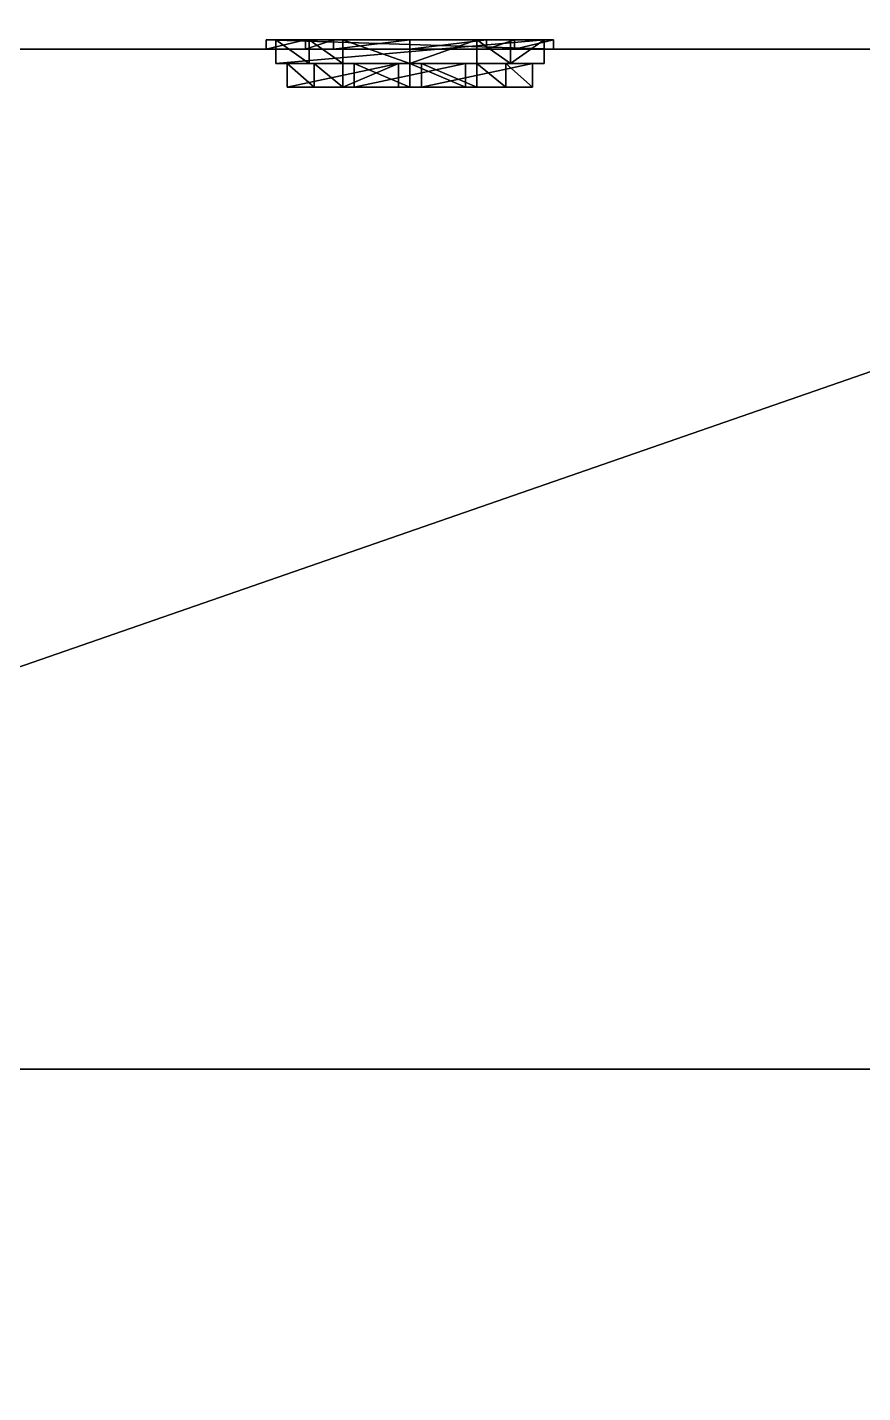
# Model space of a CAD drawing. Header units: metres. Extents: x -124 to 108, y 0 to 201.
# Drawn here: x 31.827 to 33.762, y 5.233 to 8.395 of the extents above; entities that cross this region are included whole.
import ezdxf

# ---------------------------------------------------------------- set-up
doc = ezdxf.new("R2010")
doc.units = ezdxf.units.M
doc.layers.get('0').update_dxf_attribs({"true_color": 0xff5454})

# ---------------------------------------------------------------- blocks, each defined once
blk = doc.blocks.new('window_i')
for p, q in [((0.3326, 1.5005, 0.0217), (0.1553, 1.3478, 0.0217)), ((0.3326, 1.5005), (0.1553, 1.3478)), ((0.5099, 1.3478, 0.0217), (0.3326, 1.5005, 0.0217)), ((0.5099, 1.3478), (0.3326, 1.5005)), ((0.3326, 1.5005), (0.3326, 1.5005, 0.0217)), ((0.1773, 1.3377, 0.0217), (0.3326, 1.4714, 0.0217)), ((0.1773, 1.3377, -0.0332), (0.3326, 1.4714, -0.0332)), ((0.3326, 1.4714, 0.0217), (0.4879, 1.3377, 0.0217)), ((0.3326, 1.4714, 0.0217), (0.3326, 1.4714, -0.0332)), ((0.3326, 1.4714, -0.0332), (0.4879, 1.3377, -0.0332)), ((0.3326, 1.4364, -0.0881), (0.2038, 1.3256, -0.0881)), ((0.3326, 1.4364, -0.0332), (0.2038, 1.3256, -0.0332)), ((0.4614, 1.3256, -0.0332), (0.3326, 1.4364, -0.0332)), ((0.3326, 1.4364, -0.0332), (0.3326, 1.4364, -0.0881)), ((0.4614, 1.3256, -0.0881), (0.3326, 1.4364, -0.0881)), ((0.1553, 1.3478, 0.0217), (0.1553, 1.1242, 0.0217)), ((0.1553, 1.3478), (0.1553, 1.1242)), ((0.1553, 1.3478), (0.1553, 1.3478, 0.0217)), ((0.1773, 1.3377, 0.0217), (0.1773, 1.1022, 0.0217)), ((0.1773, 1.3377, 0.0217), (0.1773, 1.3377, -0.0332)), ((0.1773, 1.3377, -0.0332), (0.1773, 1.1022, -0.0332)), ((0.4879, 1.1022, 0.0217), (0.4879, 1.3377, 0.0217)), ((0.4879, 1.3377, 0.0217), (0.4879, 1.3377, -0.0332)), ((0.4879, 1.1022, -0.0332), (0.4879, 1.3377, -0.0332)), ((0.5099, 1.1242, 0.0217), (0.5099, 1.3478, 0.0217)), ((0.5099, 1.1242), (0.5099, 1.3478)), ((0.5099, 1.3478), (0.5099, 1.3478, 0.0217)), ((0.2038, 1.3256, -0.0881), (0.2038, 1.1287, -0.0881)), ((0.2038, 1.3256, -0.0332), (0.2038, 1.1287, -0.0332)), ((0.2038, 1.3256, -0.0332), (0.2038, 1.3256, -0.0881)), ((0.4614, 1.3256, -0.0332), (0.4614, 1.3256, -0.0881)), ((0.4614, 1.1287, -0.0332), (0.4614, 1.3256, -0.0332)), ((0.4614, 1.1287, -0.0881), (0.4614, 1.3256, -0.0881)), ((0.0905, 1.1242), (0, 1.0337)), ((0.0905, 1.1242, 0.0217), (0, 1.0337, 0.0217)), ((0.0905, 1.1242), (0.0905, 1.1242, 0.0217)), ((0.1553, 1.1242), (0.0905, 1.1242)), ((0.1553, 1.1242, 0.0217), (0.0905, 1.1242, 0.0217)), ((0.1553, 1.1242), (0.1553, 1.1242, 0.0217)), ((0.2038, 1.1287, -0.0332), (0.4614, 1.1287, -0.0332)), ((0.2038, 1.1287, -0.0881), (0.4614, 1.1287, -0.0881)), ((0.2038, 1.1287, -0.0332), (0.2038, 1.1287, -0.0881)), ((0.4614, 1.1287, -0.0332), (0.4614, 1.1287, -0.0881)), ((0.5747, 1.1242, 0.0217), (0.5099, 1.1242, 0.0217)), ((0.5099, 1.1242), (0.5099, 1.1242, 0.0217)), ((0.5747, 1.1242), (0.5099, 1.1242)), ((0.6652, 1.0337, 0.0217), (0.5747, 1.1242, 0.0217)), ((0.5747, 1.1242), (0.5747, 1.1242, 0.0217)), ((0.6652, 1.0337), (0.5747, 1.1242)), ((0.0997, 1.1022, 0.0217), (0.022, 1.0246, 0.0217)), ((0.0997, 1.1022, -0.0332), (0.022, 1.0246, -0.0332)), ((0.1106, 1.0757, -0.0881), (0.0485, 1.0136, -0.0881)), ((0.1106, 1.0757, -0.0332), (0.0485, 1.0136, -0.0332)), ((0.1773, 1.1022, 0.0217), (0.0997, 1.1022, 0.0217)), ((0.1773, 1.1022, -0.0332), (0.0997, 1.1022, -0.0332)), ((0.0997, 1.1022, 0.0217), (0.0997, 1.1022, -0.0332)), ((0.1773, 1.0757, -0.0332), (0.1106, 1.0757, -0.0332)), ((0.1106, 1.0757, -0.0332), (0.1106, 1.0757, -0.0881)), ((0.1773, 1.0757, -0.0881), (0.1106, 1.0757, -0.0881)), ((0.1773, 1.1022, 0.0217), (0.1773, 1.1022, -0.0332)), ((0.1773, 1.0757, -0.0332), (0.1773, 1.0757, -0.0881)), ((0.3061, 1.0757, -0.0881), (0.1773, 1.0757, -0.0881)), ((0.3061, 1.0757, -0.0332), (0.1773, 1.0757, -0.0332)), ((0.3061, 0.1236, -0.0881), (0.3061, 1.0757, -0.0881)), ((0.3061, 1.0757, -0.0332), (0.3061, 1.0757, -0.0881)), ((0.3061, 0.1236, -0.0332), (0.3061, 1.0757, -0.0332)), ((0.3591, 1.0757, -0.0881), (0.3591, 0.1236, -0.0881)), ((0.3591, 1.0757, -0.0332), (0.3591, 1.0757, -0.0881)), ((0.4879, 1.0757, -0.0881), (0.3591, 1.0757, -0.0881)), ((0.4879, 1.0757, -0.0332), (0.3591, 1.0757, -0.0332)), ((0.5656, 1.1022, 0.0217), (0.4879, 1.1022, 0.0217)), ((0.4879, 1.1022, 0.0217), (0.4879, 1.1022, -0.0332)), ((0.5656, 1.1022, -0.0332), (0.4879, 1.1022, -0.0332)), ((0.5546, 1.0757, -0.0881), (0.4879, 1.0757, -0.0881)), ((0.4879, 1.0757, -0.0332), (0.4879, 1.0757, -0.0881)), ((0.5546, 1.0757, -0.0332), (0.4879, 1.0757, -0.0332)), ((0.6167, 1.0136, -0.0332), (0.5546, 1.0757, -0.0332)), ((0.5546, 1.0757, -0.0332), (0.5546, 1.0757, -0.0881)), ((0.6167, 1.0136, -0.0881), (0.5546, 1.0757, -0.0881)), ((0.5656, 1.1022, 0.0217), (0.6432, 1.0246, 0.0217)), ((0.5656, 1.1022, 0.0217), (0.5656, 1.1022, -0.0332)), ((0.5656, 1.1022, -0.0332), (0.6432, 1.0246, -0.0332)), ((0, 1.0337), (0, 1.0337, 0.0217)), ((0, 1.0337, 0.0217), (0, 0, 0.0217)), ((0, 1.0337), (0, 0)), ((0.022, 1.0246, 0.0217), (0.022, 0.0971, 0.0217)), ((0.022, 1.0246, 0.0217), (0.022, 1.0246, -0.0332)), ((0.022, 1.0246, -0.0332), (0.022, 0.0971, -0.0332)), ((0.0485, 1.0136, -0.0881), (0.0485, 0.1236, -0.0881)), ((0.0485, 1.0136, -0.0332), (0.0485, 1.0136, -0.0881)), ((0.0485, 1.0136, -0.0332), (0.0485, 0.1236, -0.0332)), ((0.6167, 1.0136, -0.0332), (0.6167, 1.0136, -0.0881)), ((0.6167, 0.1236, -0.0332), (0.6167, 1.0136, -0.0332)), ((0.6167, 0.1236, -0.0881), (0.6167, 1.0136, -0.0881)), ((0.6432, 0.0971, 0.0217), (0.6432, 1.0246, 0.0217)), ((0.6432, 1.0246, 0.0217), (0.6432, 1.0246, -0.0332)), ((0.6432, 0.0971, -0.0332), (0.6432, 1.0246, -0.0332)), ((0.6652, 0, 0.0217), (0.6652, 1.0337, 0.0217)), ((0.6652, 0), (0.6652, 1.0337)), ((0.6652, 1.0337), (0.6652, 1.0337, 0.0217)), ((0.022, 0.0971, 0.0217), (0.6432, 0.0971, 0.0217)), ((0.022, 0.0971, 0.0217), (0.022, 0.0971, -0.0332)), ((0.022, 0.0971, -0.0332), (0.6432, 0.0971, -0.0332)), ((0.0485, 0.1236, -0.0881), (0.3061, 0.1236, -0.0881)), ((0.0485, 0.1236, -0.0332), (0.3061, 0.1236, -0.0332)), ((0.0485, 0.1236, -0.0332), (0.0485, 0.1236, -0.0881)), ((0.3061, 0.1236, -0.0332), (0.3061, 0.1236, -0.0881)), ((0.3591, 0.1236, -0.0332), (0.3591, 0.1236, -0.0881)), ((0.3591, 0.1236, -0.0881), (0.6167, 0.1236, -0.0881)), ((0.3591, 0.1236, -0.0332), (0.6167, 0.1236, -0.0332)), ((0.6167, 0.1236, -0.0332), (0.6167, 0.1236, -0.0881)), ((0.6432, 0.0971, 0.0217), (0.6432, 0.0971, -0.0332)), ((0, 0, 0.0217), (0.6652, 0, 0.0217)), ((0, 0), (0, 0, 0.0217)), ((0, 0), (0.6652, 0)), ((0.6652, 0), (0.6652, 0, 0.0217))]:
    blk.add_line(p, q)
at = {"color": 29, "true_color": 0x423123}
blk.add_line((0.3591, 1.0757, -0.0332), (0.3591, 0.1236, -0.0332), dxfattribs=at)
at = {"color": 45, "true_color": 0xaa8f5f}
mesh = blk.add_polyface(dxfattribs=at)
corners = [(0, 0, 0.0217), (0.022, 0.0971, 0.0217), (0, 1.0337, 0.0217), (0.6652, 0, 0.0217), (0.6432, 0.0971, 0.0217), (0.6432, 1.0246, 0.0217), (0.4879, 1.1022, 0.0217), (0.5099, 1.1242, 0.0217), (0.4879, 1.3377, 0.0217), (0.5656, 1.1022, 0.0217), (0.5747, 1.1242, 0.0217), (0.6652, 1.0337, 0.0217), (0.022, 1.0246, 0.0217), (0.0905, 1.1242, 0.0217), (0.0997, 1.1022, 0.0217), (0.1553, 1.1242, 0.0217), (0.1773, 1.1022, 0.0217), (0.1553, 1.3478, 0.0217), (0.1773, 1.3377, 0.0217), (0.3326, 1.5005, 0.0217), (0.3326, 1.4714, 0.0217), (0.5099, 1.3478, 0.0217)]
mesh.append_faces([[corners[k] for k in face] for face in [(0, 1, 2), (1, 3, 4), (4, 3, 5), (6, 7, 8), (7, 9, 10), (10, 5, 11), (11, 5, 3), (2, 12, 13), (12, 2, 1), (13, 14, 15), (15, 16, 17), (17, 18, 19), (19, 8, 21), (21, 8, 7)]], dxfattribs={"vtx0": -1, "vtx1": -1, "color": 45})
mesh.append_faces([[corners[k] for k in face] for face in [(1, 0, 3), (7, 6, 9), (10, 9, 5), (13, 12, 14), (15, 14, 16), (17, 16, 18), (19, 18, 20), (19, 20, 8)]], dxfattribs={"vtx0": -1, "vtx2": -1, "color": 45})
mesh = blk.add_polyface(dxfattribs=at)
corners = [(0.1553, 1.3478, 0.0217), (0.3326, 1.5005), (0.1553, 1.3478), (0.3326, 1.5005, 0.0217)]
mesh.append_faces([[corners[k] for k in face] for face in [(0, 1, 2), (1, 0, 3)]], dxfattribs={"vtx0": -1, "color": 45})
mesh = blk.add_polyface(dxfattribs=at)
corners = [(0.3326, 1.5005, 0.0217), (0.5099, 1.3478), (0.3326, 1.5005), (0.5099, 1.3478, 0.0217)]
mesh.append_faces([[corners[k] for k in face] for face in [(0, 1, 2), (1, 0, 3)]], dxfattribs={"vtx0": -1, "color": 45})
at = {"color": 29, "true_color": 0x423123}
mesh = blk.add_polyface(dxfattribs=at)
corners = [(0.0485, 1.0136, -0.0332), (0.0997, 1.1022, -0.0332), (0.022, 1.0246, -0.0332), (0.1106, 1.0757, -0.0332), (0.1773, 1.1022, -0.0332), (0.1773, 1.0757, -0.0332), (0.3061, 1.0757, -0.0332), (0.2038, 1.1287, -0.0332), (0.1773, 1.3377, -0.0332), (0.4614, 1.1287, -0.0332), (0.3591, 1.0757, -0.0332), (0.3591, 0.1236, -0.0332), (0.4879, 1.0757, -0.0332), (0.4614, 1.3256, -0.0332), (0.022, 0.0971, -0.0332), (0.0485, 0.1236, -0.0332), (0.6432, 0.0971, -0.0332), (0.3061, 0.1236, -0.0332), (0.6167, 0.1236, -0.0332), (0.6167, 1.0136, -0.0332), (0.5546, 1.0757, -0.0332), (0.4879, 1.1022, -0.0332), (0.5656, 1.1022, -0.0332), (0.6432, 1.0246, -0.0332), (0.2038, 1.3256, -0.0332), (0.3326, 1.4714, -0.0332), (0.3326, 1.4364, -0.0332), (0.4879, 1.3377, -0.0332)]
mesh.append_faces([[corners[k] for k in face] for face in [(1, 3, 4), (4, 7, 8), (7, 6, 9), (10, 6, 11), (9, 12, 13), (14, 15, 2), (15, 16, 17), (17, 11, 6), (11, 16, 18), (18, 16, 19), (20, 21, 12), (21, 20, 22), (22, 19, 23), (23, 19, 16), (8, 24, 25), (24, 8, 7), (25, 13, 27), (27, 12, 21)]], dxfattribs={"vtx0": -1, "vtx1": -1, "color": 29})
mesh.append_faces([[corners[k] for k in face] for face in [(4, 6, 7), (9, 6, 10), (17, 16, 11), (27, 13, 12)]], dxfattribs={"vtx0": -1, "vtx1": -1, "vtx2": -1, "color": 29})
mesh.append_faces([[corners[k] for k in face] for face in [(0, 1, 2), (1, 0, 3), (4, 3, 5), (4, 5, 6), (9, 10, 12), (15, 14, 16), (2, 15, 0), (22, 20, 19), (25, 24, 26), (25, 26, 13)]], dxfattribs={"vtx0": -1, "vtx2": -1, "color": 29})
at = {"color": 45, "true_color": 0xaa8f5f}
mesh = blk.add_polyface(dxfattribs=at)
corners = [(0.3326, 1.4714, -0.0332), (0.1773, 1.3377, 0.0217), (0.1773, 1.3377, -0.0332), (0.3326, 1.4714, 0.0217)]
mesh.append_faces([[corners[k] for k in face] for face in [(0, 1, 2), (1, 0, 3)]], dxfattribs={"vtx0": -1, "color": 45})
mesh = blk.add_polyface(dxfattribs=at)
corners = [(0.4879, 1.3377, 0.0217), (0.3326, 1.4714, -0.0332), (0.4879, 1.3377, -0.0332), (0.3326, 1.4714, 0.0217)]
mesh.append_faces([[corners[k] for k in face] for face in [(0, 1, 2), (1, 0, 3)]], dxfattribs={"vtx0": -1, "color": 45})
at = {"color": 28, "true_color": 0x130f0a}
mesh = blk.add_polyface(dxfattribs=at)
corners = [(0.4614, 1.1287, -0.0881), (0.2038, 1.3256, -0.0881), (0.2038, 1.1287, -0.0881), (0.3326, 1.4364, -0.0881), (0.4614, 1.3256, -0.0881)]
mesh.append_faces([[corners[k] for k in face] for face in [(0, 1, 2), (3, 0, 4)]], dxfattribs={"vtx0": -1, "color": 28})
mesh.append_faces([[corners[k] for k in face] for face in [(1, 0, 3)]], dxfattribs={"vtx0": -1, "vtx1": -1, "color": 28})
at = {"color": 29, "true_color": 0x423123}
mesh = blk.add_polyface(dxfattribs=at)
corners = [(0.3326, 1.4364, -0.0332), (0.2038, 1.3256, -0.0881), (0.3326, 1.4364, -0.0881), (0.2038, 1.3256, -0.0332)]
mesh.append_faces([[corners[k] for k in face] for face in [(0, 1, 2), (1, 0, 3)]], dxfattribs={"vtx0": -1, "color": 29})
mesh = blk.add_polyface(dxfattribs=at)
corners = [(0.4614, 1.3256, -0.0332), (0.3326, 1.4364, -0.0881), (0.4614, 1.3256, -0.0881), (0.3326, 1.4364, -0.0332)]
mesh.append_faces([[corners[k] for k in face] for face in [(0, 1, 2), (1, 0, 3)]], dxfattribs={"vtx0": -1, "color": 29})
at = {"color": 45, "true_color": 0xaa8f5f}
mesh = blk.add_polyface(dxfattribs=at)
corners = [(0.1553, 1.3478, 0.0217), (0.1553, 1.1242), (0.1553, 1.1242, 0.0217), (0.1553, 1.3478)]
mesh.append_faces([[corners[k] for k in face] for face in [(0, 1, 2), (1, 0, 3)]], dxfattribs={"vtx0": -1, "color": 45})
mesh = blk.add_polyface(dxfattribs=at)
corners = [(0.1773, 1.3377, -0.0332), (0.1773, 1.1022, 0.0217), (0.1773, 1.1022, -0.0332), (0.1773, 1.3377, 0.0217)]
mesh.append_faces([[corners[k] for k in face] for face in [(0, 1, 2), (1, 0, 3)]], dxfattribs={"vtx0": -1, "color": 45})
mesh = blk.add_polyface(dxfattribs=at)
corners = [(0.4879, 1.3377, 0.0217), (0.4879, 1.1022, -0.0332), (0.4879, 1.1022, 0.0217), (0.4879, 1.3377, -0.0332)]
mesh.append_faces([[corners[k] for k in face] for face in [(0, 1, 2), (1, 0, 3)]], dxfattribs={"vtx0": -1, "color": 45})
mesh = blk.add_polyface(dxfattribs=at)
corners = [(0.5099, 1.3478), (0.5099, 1.1242, 0.0217), (0.5099, 1.1242), (0.5099, 1.3478, 0.0217)]
mesh.append_faces([[corners[k] for k in face] for face in [(0, 1, 2), (1, 0, 3)]], dxfattribs={"vtx0": -1, "color": 45})
at = {"color": 29, "true_color": 0x423123}
mesh = blk.add_polyface(dxfattribs=at)
corners = [(0.2038, 1.3256, -0.0881), (0.2038, 1.1287, -0.0332), (0.2038, 1.1287, -0.0881), (0.2038, 1.3256, -0.0332)]
mesh.append_faces([[corners[k] for k in face] for face in [(0, 1, 2), (1, 0, 3)]], dxfattribs={"vtx0": -1, "color": 29})
mesh = blk.add_polyface(dxfattribs=at)
corners = [(0.4614, 1.3256, -0.0332), (0.4614, 1.1287, -0.0881), (0.4614, 1.1287, -0.0332), (0.4614, 1.3256, -0.0881)]
mesh.append_faces([[corners[k] for k in face] for face in [(0, 1, 2), (1, 0, 3)]], dxfattribs={"vtx0": -1, "color": 29})
at = {"color": 45, "true_color": 0xaa8f5f}
mesh = blk.add_polyface(dxfattribs=at)
corners = [(0, 1.0337, 0.0217), (0.0905, 1.1242), (0, 1.0337), (0.0905, 1.1242, 0.0217)]
mesh.append_faces([[corners[k] for k in face] for face in [(0, 1, 2), (1, 0, 3)]], dxfattribs={"vtx0": -1, "color": 45})
mesh = blk.add_polyface(dxfattribs=at)
corners = [(0.0905, 1.1242, 0.0217), (0.1553, 1.1242), (0.0905, 1.1242), (0.1553, 1.1242, 0.0217)]
mesh.append_faces([[corners[k] for k in face] for face in [(0, 1, 2), (1, 0, 3)]], dxfattribs={"vtx0": -1, "color": 45})
at = {"color": 29, "true_color": 0x423123}
mesh = blk.add_polyface(dxfattribs=at)
corners = [(0.2038, 1.1287, -0.0332), (0.4614, 1.1287, -0.0881), (0.2038, 1.1287, -0.0881), (0.4614, 1.1287, -0.0332)]
mesh.append_faces([[corners[k] for k in face] for face in [(0, 1, 2), (1, 0, 3)]], dxfattribs={"vtx0": -1, "color": 29})
at = {"color": 45, "true_color": 0xaa8f5f}
mesh = blk.add_polyface(dxfattribs=at)
corners = [(0.5099, 1.1242, 0.0217), (0.5747, 1.1242), (0.5099, 1.1242), (0.5747, 1.1242, 0.0217)]
mesh.append_faces([[corners[k] for k in face] for face in [(0, 1, 2), (1, 0, 3)]], dxfattribs={"vtx0": -1, "color": 45})
mesh = blk.add_polyface(dxfattribs=at)
corners = [(0.5747, 1.1242, 0.0217), (0.6652, 1.0337), (0.5747, 1.1242), (0.6652, 1.0337, 0.0217)]
mesh.append_faces([[corners[k] for k in face] for face in [(0, 1, 2), (1, 0, 3)]], dxfattribs={"vtx0": -1, "color": 45})
mesh = blk.add_polyface(dxfattribs=at)
corners = [(0.0997, 1.1022, -0.0332), (0.022, 1.0246, 0.0217), (0.022, 1.0246, -0.0332), (0.0997, 1.1022, 0.0217)]
mesh.append_faces([[corners[k] for k in face] for face in [(0, 1, 2), (1, 0, 3)]], dxfattribs={"vtx0": -1, "color": 45})
at = {"color": 28, "true_color": 0x130f0a}
mesh = blk.add_polyface(dxfattribs=at)
corners = [(0.3061, 0.1236, -0.0881), (0.0485, 1.0136, -0.0881), (0.0485, 0.1236, -0.0881), (0.1106, 1.0757, -0.0881), (0.1773, 1.0757, -0.0881), (0.3061, 1.0757, -0.0881)]
mesh.append_faces([[corners[k] for k in face] for face in [(0, 1, 2), (4, 0, 5)]], dxfattribs={"vtx0": -1, "color": 28})
mesh.append_faces([[corners[k] for k in face] for face in [(1, 0, 3), (3, 0, 4)]], dxfattribs={"vtx0": -1, "vtx1": -1, "color": 28})
at = {"color": 29, "true_color": 0x423123}
mesh = blk.add_polyface(dxfattribs=at)
corners = [(0.1106, 1.0757, -0.0332), (0.0485, 1.0136, -0.0881), (0.1106, 1.0757, -0.0881), (0.0485, 1.0136, -0.0332)]
mesh.append_faces([[corners[k] for k in face] for face in [(0, 1, 2), (1, 0, 3)]], dxfattribs={"vtx0": -1, "color": 29})
at = {"color": 45, "true_color": 0xaa8f5f}
mesh = blk.add_polyface(dxfattribs=at)
corners = [(0.1773, 1.1022, 0.0217), (0.0997, 1.1022, -0.0332), (0.1773, 1.1022, -0.0332), (0.0997, 1.1022, 0.0217)]
mesh.append_faces([[corners[k] for k in face] for face in [(0, 1, 2), (1, 0, 3)]], dxfattribs={"vtx0": -1, "color": 45})
at = {"color": 29, "true_color": 0x423123}
mesh = blk.add_polyface(dxfattribs=at)
corners = [(0.1773, 1.0757, -0.0332), (0.1106, 1.0757, -0.0881), (0.1773, 1.0757, -0.0881), (0.1106, 1.0757, -0.0332)]
mesh.append_faces([[corners[k] for k in face] for face in [(0, 1, 2), (1, 0, 3)]], dxfattribs={"vtx0": -1, "color": 29})
mesh = blk.add_polyface(dxfattribs=at)
corners = [(0.3061, 1.0757, -0.0332), (0.1773, 1.0757, -0.0881), (0.3061, 1.0757, -0.0881), (0.1773, 1.0757, -0.0332)]
mesh.append_faces([[corners[k] for k in face] for face in [(0, 1, 2), (1, 0, 3)]], dxfattribs={"vtx0": -1, "color": 29})
mesh = blk.add_polyface(dxfattribs=at)
corners = [(0.3061, 1.0757, -0.0332), (0.3061, 0.1236, -0.0881), (0.3061, 0.1236, -0.0332), (0.3061, 1.0757, -0.0881)]
mesh.append_faces([[corners[k] for k in face] for face in [(0, 1, 2), (1, 0, 3)]], dxfattribs={"vtx0": -1, "color": 29})
mesh = blk.add_polyface(dxfattribs=at)
corners = [(0.3591, 1.0757, -0.0881), (0.3591, 0.1236, -0.0332), (0.3591, 0.1236, -0.0881), (0.3591, 1.0757, -0.0332)]
mesh.append_faces([[corners[k] for k in face] for face in [(0, 1, 2), (1, 0, 3)]], dxfattribs={"vtx0": -1, "color": 29})
at = {"color": 28, "true_color": 0x130f0a}
mesh = blk.add_polyface(dxfattribs=at)
corners = [(0.6167, 0.1236, -0.0881), (0.3591, 1.0757, -0.0881), (0.3591, 0.1236, -0.0881), (0.4879, 1.0757, -0.0881), (0.5546, 1.0757, -0.0881), (0.6167, 1.0136, -0.0881)]
mesh.append_faces([[corners[k] for k in face] for face in [(0, 1, 2), (4, 0, 5)]], dxfattribs={"vtx0": -1, "color": 28})
mesh.append_faces([[corners[k] for k in face] for face in [(1, 0, 3), (3, 0, 4)]], dxfattribs={"vtx0": -1, "vtx1": -1, "color": 28})
at = {"color": 29, "true_color": 0x423123}
mesh = blk.add_polyface(dxfattribs=at)
corners = [(0.4879, 1.0757, -0.0881), (0.3591, 1.0757, -0.0332), (0.3591, 1.0757, -0.0881), (0.4879, 1.0757, -0.0332)]
mesh.append_faces([[corners[k] for k in face] for face in [(0, 1, 2), (1, 0, 3)]], dxfattribs={"vtx0": -1, "color": 29})
at = {"color": 45, "true_color": 0xaa8f5f}
mesh = blk.add_polyface(dxfattribs=at)
corners = [(0.5656, 1.1022, 0.0217), (0.4879, 1.1022, -0.0332), (0.5656, 1.1022, -0.0332), (0.4879, 1.1022, 0.0217)]
mesh.append_faces([[corners[k] for k in face] for face in [(0, 1, 2), (1, 0, 3)]], dxfattribs={"vtx0": -1, "color": 45})
at = {"color": 29, "true_color": 0x423123}
mesh = blk.add_polyface(dxfattribs=at)
corners = [(0.5546, 1.0757, -0.0332), (0.4879, 1.0757, -0.0881), (0.5546, 1.0757, -0.0881), (0.4879, 1.0757, -0.0332)]
mesh.append_faces([[corners[k] for k in face] for face in [(0, 1, 2), (1, 0, 3)]], dxfattribs={"vtx0": -1, "color": 29})
mesh = blk.add_polyface(dxfattribs=at)
corners = [(0.6167, 1.0136, -0.0332), (0.5546, 1.0757, -0.0881), (0.6167, 1.0136, -0.0881), (0.5546, 1.0757, -0.0332)]
mesh.append_faces([[corners[k] for k in face] for face in [(0, 1, 2), (1, 0, 3)]], dxfattribs={"vtx0": -1, "color": 29})
at = {"color": 45, "true_color": 0xaa8f5f}
mesh = blk.add_polyface(dxfattribs=at)
corners = [(0.6432, 1.0246, 0.0217), (0.5656, 1.1022, -0.0332), (0.6432, 1.0246, -0.0332), (0.5656, 1.1022, 0.0217)]
mesh.append_faces([[corners[k] for k in face] for face in [(0, 1, 2), (1, 0, 3)]], dxfattribs={"vtx0": -1, "color": 45})
mesh = blk.add_polyface(dxfattribs=at)
corners = [(0, 1.0337, 0.0217), (0, 0), (0, 0, 0.0217), (0, 1.0337)]
mesh.append_faces([[corners[k] for k in face] for face in [(0, 1, 2), (1, 0, 3)]], dxfattribs={"vtx0": -1, "color": 45})
mesh = blk.add_polyface(dxfattribs=at)
corners = [(0.022, 1.0246, -0.0332), (0.022, 0.0971, 0.0217), (0.022, 0.0971, -0.0332), (0.022, 1.0246, 0.0217)]
mesh.append_faces([[corners[k] for k in face] for face in [(0, 1, 2), (1, 0, 3)]], dxfattribs={"vtx0": -1, "color": 45})
at = {"color": 29, "true_color": 0x423123}
mesh = blk.add_polyface(dxfattribs=at)
corners = [(0.0485, 1.0136, -0.0881), (0.0485, 0.1236, -0.0332), (0.0485, 0.1236, -0.0881), (0.0485, 1.0136, -0.0332)]
mesh.append_faces([[corners[k] for k in face] for face in [(0, 1, 2), (1, 0, 3)]], dxfattribs={"vtx0": -1, "color": 29})
mesh = blk.add_polyface(dxfattribs=at)
corners = [(0.6167, 1.0136, -0.0332), (0.6167, 0.1236, -0.0881), (0.6167, 0.1236, -0.0332), (0.6167, 1.0136, -0.0881)]
mesh.append_faces([[corners[k] for k in face] for face in [(0, 1, 2), (1, 0, 3)]], dxfattribs={"vtx0": -1, "color": 29})
at = {"color": 45, "true_color": 0xaa8f5f}
mesh = blk.add_polyface(dxfattribs=at)
corners = [(0.6432, 1.0246, 0.0217), (0.6432, 0.0971, -0.0332), (0.6432, 0.0971, 0.0217), (0.6432, 1.0246, -0.0332)]
mesh.append_faces([[corners[k] for k in face] for face in [(0, 1, 2), (1, 0, 3)]], dxfattribs={"vtx0": -1, "color": 45})
mesh = blk.add_polyface(dxfattribs=at)
corners = [(0.6652, 1.0337), (0.6652, 0, 0.0217), (0.6652, 0), (0.6652, 1.0337, 0.0217)]
mesh.append_faces([[corners[k] for k in face] for face in [(0, 1, 2), (1, 0, 3)]], dxfattribs={"vtx0": -1, "color": 45})
mesh = blk.add_polyface(dxfattribs=at)
corners = [(0.022, 0.0971, 0.0217), (0.6432, 0.0971, -0.0332), (0.022, 0.0971, -0.0332), (0.6432, 0.0971, 0.0217)]
mesh.append_faces([[corners[k] for k in face] for face in [(0, 1, 2), (1, 0, 3)]], dxfattribs={"vtx0": -1, "color": 45})
at = {"color": 29, "true_color": 0x423123}
mesh = blk.add_polyface(dxfattribs=at)
corners = [(0.0485, 0.1236, -0.0332), (0.3061, 0.1236, -0.0881), (0.0485, 0.1236, -0.0881), (0.3061, 0.1236, -0.0332)]
mesh.append_faces([[corners[k] for k in face] for face in [(0, 1, 2), (1, 0, 3)]], dxfattribs={"vtx0": -1, "color": 29})
mesh = blk.add_polyface(dxfattribs=at)
corners = [(0.3591, 0.1236, -0.0332), (0.6167, 0.1236, -0.0881), (0.3591, 0.1236, -0.0881), (0.6167, 0.1236, -0.0332)]
mesh.append_faces([[corners[k] for k in face] for face in [(0, 1, 2), (1, 0, 3)]], dxfattribs={"vtx0": -1, "color": 29})
at = {"color": 45, "true_color": 0xaa8f5f}
mesh = blk.add_polyface(dxfattribs=at)
corners = [(0.6652, 0, 0.0217), (0, 0), (0.6652, 0), (0, 0, 0.0217)]
mesh.append_faces([[corners[k] for k in face] for face in [(0, 1, 2), (1, 0, 3)]], dxfattribs={"vtx0": -1, "color": 45})
blk = doc.blocks.new('Component_1')
for p, q in [((29.1243, 8.345), (56.2283, 8.345)), ((35.9315, 8.345, 8.9916), (29.1243, 8.345, 8.9916)), ((35.9315, 5.9828, 21.6551), (29.1243, 5.9828, 21.6551)), ((35.9315, 5.9828, 8.9916), (29.1243, 5.9828, 8.9916))]:
    blk.add_line(p, q)
at = {"extrusion": (0, 1, 0)}
blk.add_blockref('window_i', (-33.0459, 3.2115, 8.345), dxfattribs=at)
mesh = blk.add_polyface()
corners = [(98.8638, 30.9094), (89.7246, 8.9741), (87.5479, 30.9094), (96.8166, 14.0938), (98.4961, 14.0938), (98.4961, 12.4142), (96.8166, 12.4142), (101.2657, 8.9741), (98.8638, 23.1046), (101.2657, 23.1046), (-20.4883, 200.884), (-36.2436, 166.56), (-36.2436, 200.884), (-62.7983, 120.0462), (-62.7983, 166.56), (-62.7983, 96.8369), (-62.7983, 69.0721), (28.0829, 69.0721), (-20.4883, 166.56), (4.4317, 132.3), (4.4317, 166.56), (28.0829, 132.3), (28.0829, 88.4306), (52.9352, 88.4306), (28.0829, 66.4607), (35.9315, 66.4607), (35.9315, 59.9298), (58.5118, 70.2663), (71.2137, 59.9298), (58.5118, 82.925), (78.994, 70.2663), (71.2137, 47.1726), (86.7108, 98.9359), (52.9352, 98.9359), (78.994, 82.925), (35.9315, 45.5423), (35.9315, 47.1726), (35.9315, 32.3853), (35.9315, 12.8996), (56.2283, 30.6197), (71.0143, 30.6197), (71.0143, 7.874), (89.7246, 7.874), (86.7108, 60.8021), (87.5479, 60.8021), (29.1243, 8.345), (29.1243, 12.8996), (56.2283, 8.345), (30.8642, 32.3853), (30.8642, 45.5423), (-93.4757, 160.2962), (-109.8283, 96.8369), (-109.8283, 160.2962), (-93.4757, 120.0462)]
mesh.append_faces([[corners[k] for k in face] for face in [(7, 8, 9), (10, 11, 12), (11, 13, 14), (19, 18, 20), (32, 23, 33), (31, 35, 36), (2, 43, 44), (38, 45, 46), (35, 48, 49), (50, 51, 52)]], dxfattribs={"vtx0": -1})
mesh.append_faces([[corners[k] for k in face] for face in [(0, 1, 2), (3, 0, 4), (4, 0, 5), (1, 6, 7), (6, 1, 3), (8, 5, 0), (15, 11, 16), (16, 11, 17), (18, 11, 10), (17, 23, 24), (24, 23, 25), (25, 23, 26), (26, 27, 28), (27, 23, 29), (28, 30, 31), (29, 32, 34), (34, 32, 30), (37, 31, 38), (39, 31, 40), (40, 31, 41), (41, 31, 42), (43, 30, 32), (42, 2, 1), (45, 38, 47), (47, 38, 39), (48, 35, 37), (51, 53, 15)]], dxfattribs={"vtx0": -1, "vtx1": -1})
mesh.append_faces([[corners[k] for k in face] for face in [(1, 0, 3), (7, 5, 8), (13, 11, 15), (17, 11, 18), (17, 18, 19), (26, 23, 27), (23, 32, 29), (35, 31, 37), (38, 31, 39), (42, 31, 30), (42, 30, 2), (2, 30, 43)]], dxfattribs={"vtx0": -1, "vtx1": -1, "vtx2": -1})
mesh.append_faces([[corners[k] for k in face] for face in [(7, 6, 5), (17, 19, 21), (17, 21, 22), (17, 22, 23), (28, 27, 30), (51, 50, 53), (15, 53, 13)]], dxfattribs={"vtx0": -1, "vtx2": -1})
mesh = blk.add_polyface()
corners = [(29.1243, 12.8996, 21.6551), (20.2343, 0, 21.6551), (20.2343, 12.8996, 21.6551), (29.1243, 5.9828, 21.6551), (35.9315, 0, 21.6551), (35.9315, 5.9828, 21.6551)]
mesh.append_faces([[corners[k] for k in face] for face in [(0, 1, 2), (4, 3, 5)]], dxfattribs={"vtx0": -1})
mesh.append_faces([[corners[k] for k in face] for face in [(1, 3, 4)]], dxfattribs={"vtx0": -1, "vtx1": -1})
mesh.append_faces([[corners[k] for k in face] for face in [(1, 0, 3)]], dxfattribs={"vtx0": -1, "vtx2": -1})
mesh = blk.add_polyface()
corners = [(32.536, 8.345, 4.5593), (32.4712, 8.345, 4.3357), (32.536, 8.345, 4.3357), (56.2283, 8.345, 6.2468), (55.9438, 8.345), (56.2283, 8.345), (55.9438, 8.345, 2.3407), (55.4904, 8.345, 2.5783), (54.6513, 8.345, 2.5783), (53.5418, 8.345, 2.5783), (52.7028, 8.345, 2.5783), (51.5036, 8.345, 3.2293), (50.9336, 8.345, 3.2293), (37.8293, 8.345, 4.15), (37.7388, 8.345, 4.2405), (37.6741, 8.345, 4.2405), (37.6741, 8.345, 4.4641), (37.4967, 8.345, 4.6167), (32.7133, 8.345, 4.7119), (45.6603, 8.345, 11.13), (44.2699, 8.345, 8.2088), (45.6603, 8.345, 6.2468), (44.2699, 8.345, 8.2691), (44.2699, 8.345, 9.3645), (43.7, 8.345, 9.3645), (35.9315, 8.345, 8.9916), (43.7, 8.345, 8.2691), (35.9315, 8.345, 11.13), (40.2256, 8.345, 2.2928), (29.1243, 8.345), (40.2256, 8.345), (32.3807, 8.345, 3.2115), (29.1243, 8.345, 8.9916), (37.1641, 8.345, 3.1163), (37.8293, 8.345, 3.1163), (33.0459, 8.345, 3.2115), (32.3807, 8.345, 4.2452), (43.7, 8.345, 8.2088), (37.3194, 8.345, 4.4641), (37.2547, 8.345, 4.2405), (37.3194, 8.345, 4.2405), (33.0459, 8.345, 4.2452), (32.9554, 8.345, 4.3357), (32.8906, 8.345, 4.3357), (32.8906, 8.345, 4.5593), (37.1641, 8.345, 4.15), (41.1983, 8.345), (50.9336, 8.345, 2.0736), (41.1983, 8.345, 2.2928), (51.5036, 8.345, 2.0736), (50.9336, 8.345, 2.134), (52.2493, 8.345), (52.2493, 8.345, 2.3407), (51.5036, 8.345, 2.134), (54.1979, 8.345, 2.3407), (53.9953, 8.345), (54.1979, 8.345), (53.9953, 8.345, 2.3407)]
mesh.append_faces([[corners[k] for k in face] for face in [(0, 1, 2), (3, 4, 5), (28, 29, 30), (38, 39, 40), (54, 55, 56)]], dxfattribs={"vtx0": -1})
mesh.append_faces([[corners[k] for k in face] for face in [(4, 3, 6), (6, 3, 7), (7, 3, 8), (9, 3, 10), (11, 3, 12), (13, 3, 14), (14, 3, 15), (15, 3, 16), (16, 3, 17), (19, 20, 21), (20, 19, 22), (22, 19, 23), (23, 19, 24), (24, 25, 26), (25, 24, 27), (27, 24, 19), (29, 31, 32), (33, 28, 34), (31, 33, 35), (21, 18, 3), (37, 21, 20), (32, 26, 25), (41, 38, 42), (42, 38, 43), (43, 38, 44), (44, 17, 18), (45, 35, 33), (35, 45, 41), (46, 47, 48), (47, 46, 49), (48, 12, 28), (34, 12, 13), (51, 49, 46), (49, 52, 53), (53, 52, 11), (55, 54, 57), (57, 8, 9)]], dxfattribs={"vtx0": -1, "vtx1": -1})
mesh.append_faces([[corners[k] for k in face] for face in [(8, 3, 9), (10, 3, 11), (12, 3, 13), (17, 3, 18), (29, 28, 31), (31, 28, 33), (32, 1, 0), (32, 18, 21), (32, 21, 37), (39, 38, 41), (28, 12, 34)]], dxfattribs={"vtx0": -1, "vtx1": -1, "vtx2": -1})
mesh.append_faces([[corners[k] for k in face] for face in [(32, 31, 36), (32, 36, 1), (32, 0, 18), (32, 37, 26), (44, 38, 17), (41, 45, 39), (48, 47, 50), (48, 50, 12), (49, 51, 52), (11, 52, 10), (57, 54, 8)]], dxfattribs={"vtx0": -1, "vtx2": -1})
mesh = blk.add_polyface()
corners = [(35.9315, 8.345, 8.9916), (29.1243, 5.9828, 8.9916), (29.1243, 8.345, 8.9916), (35.9315, 5.9828, 8.9916)]
mesh.append_faces([[corners[k] for k in face] for face in [(0, 1, 2), (1, 0, 3)]], dxfattribs={"vtx0": -1})
mesh = blk.add_polyface()
corners = [(35.9315, 5.9828, 11.13), (35.1537, 5.9828, 11.0299), (35.9315, 5.9828, 11.0299), (35.9315, 5.9828, 21.6551), (34.375, 5.9828, 12.4531), (34.375, 5.9828, 12.5134), (34.375, 5.9828, 13.6088), (33.8051, 5.9828, 13.6088), (31.4715, 5.9828, 15.0254), (31.4715, 5.9828, 15.0857), (31.4715, 5.9828, 16.1811), (30.9016, 5.9828, 16.1811), (35.1537, 5.9828, 10.9536), (29.1243, 5.9828, 8.9916), (35.1537, 5.9828, 8.9916), (30.9016, 5.9828, 15.0254), (29.1243, 5.9828, 21.6551), (33.8051, 5.9828, 12.4531), (33.8051, 5.9828, 12.5134), (30.9016, 5.9828, 15.0857)]
mesh.append_faces([[corners[k] for k in face] for face in [(0, 1, 2), (12, 13, 14)]], dxfattribs={"vtx0": -1})
mesh.append_faces([[corners[k] for k in face] for face in [(3, 4, 0), (4, 3, 5), (5, 3, 6), (6, 3, 7), (8, 3, 9), (9, 3, 10), (10, 3, 11), (13, 15, 16), (17, 0, 4), (15, 7, 8), (16, 11, 3)]], dxfattribs={"vtx0": -1, "vtx1": -1})
mesh.append_faces([[corners[k] for k in face] for face in [(7, 3, 8), (13, 12, 15), (15, 1, 17), (17, 1, 0)]], dxfattribs={"vtx0": -1, "vtx1": -1, "vtx2": -1})
mesh.append_faces([[corners[k] for k in face] for face in [(15, 12, 1), (15, 17, 18), (15, 18, 7), (16, 15, 19), (16, 19, 11)]], dxfattribs={"vtx0": -1, "vtx2": -1})

msp = doc.modelspace()

# ---------------------------------------------------------------- block references
msp.add_blockref('Component_1', (0, 0))

doc.saveas('drawing.dxf')
